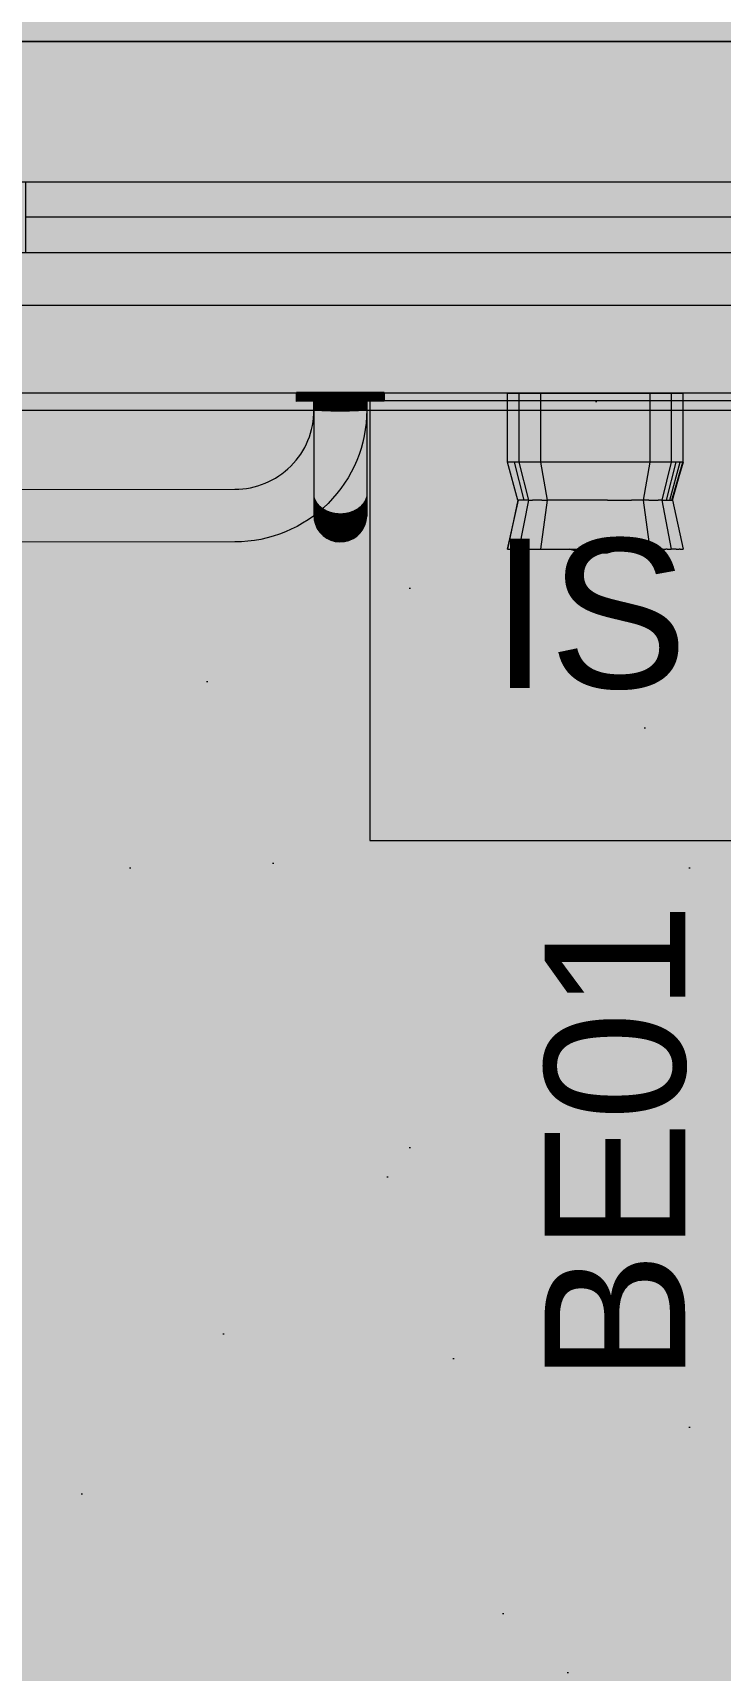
# Model space of a CAD drawing. Header units: metres. Extents: x -77.1 to 22, y -70.6 to -27.7.
# Drawn here: x -55.899 to -55.508, y -33.526 to -32.595 of the extents above; entities that cross this region are included whole.
import ezdxf
from ezdxf.enums import TextEntityAlignment as Align

# ---------------------------------------------------------------- set-up
doc = ezdxf.new("R2010")
doc.units = ezdxf.units.M
doc.header["$MEASUREMENT"] = 0
doc.linetypes.add('Dashed', pattern=[0.07, 0.045, -0.025])
for name, color, linetype in [('COTAS EXECUTIVO.EXEC', 7, 'Continuous'), ('GASES', 7, 'Continuous'), ('Janelas Archicad', 7, 'Continuous'), ('NOTAS BANCADAS', 7, 'Continuous'), ('PAREDE CONSTRUIR', 7, 'Continuous')]:
    doc.layers.add(name, color=color, linetype=linetype)
for name, color, linetype, lineweight, true_color in [('COTAS EXECUTIVO.EXEC_Caneta_No__25', 7, 'Continuous', 13, 0x982312), ('GASES_Caneta_No__85', 7, 'Continuous', 13, 0x2baa00), ('Janelas Archicad_Caneta_No__9', 7, 'Continuous', 5, 0x020202), ('LAJES.EST_Caneta_No__18', 7, 'Continuous', 0, 0xdfdfdf), ('LAJES.EST_Caneta_No__254', 7, 'Continuous', 0, 0xd1c9ad), ('LOUCAS-METAIS.ARQ_Caneta_No__18', 7, 'Continuous', 0, 0xdfdfdf), ('ZONA_Caneta_No__56', 7, 'Continuous', 0, 0xffe495)]:
    doc.layers.add(name, color=color, linetype=linetype, lineweight=lineweight, true_color=true_color)
for name, color, linetype, lineweight in [('Janelas Archicad_Caneta_No__10', 7, 'Continuous', 5), ('Janelas Archicad_Caneta_No__241', 7, 'Continuous', 13), ('LAJES.EST_Caneta_No__241', 7, 'Continuous', 13), ('LAJES.EST_Caneta_No__96', 252, 'Continuous', 0), ('LOUCAS-METAIS.ARQ_Caneta_No__96', 252, 'Continuous', 0), ('NOTAS BANCADAS_Caneta_No__99', 7, 'Continuous', 20)]:
    doc.layers.add(name, color=color, linetype=linetype, lineweight=lineweight)
doc.styles.add('ESTILO_GERADO_1', font='arial.ttf')
doc.dimstyles.new('ESTILO_GERADO__1', dxfattribs={"dimtxt": 0.1, "dimasz": 0.0475, "dimexe": 0.18, "dimexo": 0.1, "dimgap": 0, "dimtad": 1, "dimtih": 1, "dimtoh": 1, "dimzin": 0, "dimdsep": 46, "dimtxsty": 'ESTILO_GERADO_1', "dimblk": 'ARROWHEAD_11', "dimblk1": 'ARROWHEAD_11', "dimblk2": 'ARROWHEAD_11', "dimcen": 0.09, "dimclrd": 256, "dimclre": 256, "dimclrt": 256, "dimadec": 0, "dimazin": 0, "dimtfac": 1, "dimtdec": 4, "dimtmove": 0, "dimatfit": 3, "dimfxl": 0, "dimtolj": 1, "dimtzin": 0, "dimarcsym": 0})
doc.dimstyles.new('ESTILO_GERADO__14', dxfattribs={"dimtxt": 0.1, "dimasz": 0.0475, "dimexe": 0.18, "dimexo": 0.1, "dimgap": 0, "dimtad": 1, "dimtih": 1, "dimtoh": 1, "dimzin": 0, "dimdsep": 46, "dimtxsty": 'ESTILO_GERADO_1', "dimblk": 'ARROWHEAD_11', "dimblk1": 'ARROWHEAD_11', "dimblk2": 'ARROWHEAD_11', "dimcen": 0.09, "dimclrd": 256, "dimclre": 256, "dimclrt": 256, "dimadec": 0, "dimazin": 0, "dimtfac": 1, "dimtdec": 4, "dimtmove": 2, "dimatfit": 3, "dimfxl": 0, "dimtolj": 1, "dimtzin": 0, "dimarcsym": 0})
pattern_1 = [(45, (0, 0.5), (-0.159099, 0.159099), [0, -0.15, 0, -0.225]), (110, (0.5, 0.5), (0.21143084, 0.07695453), [0, -0.11, 0, -0.19])]

# ---------------------------------------------------------------- blocks, each defined once
blk = doc.blocks.new('Grab Bar 26')
at = {"layer": 'LOUCAS-METAIS.ARQ_Caneta_No__18', "linetype": 'Continuous', "lineweight": 0, "true_color": 0xdfdfdf}
for points in [[(-0.425, 0), (-0.425, -0.005), (-0.375, -0.005), (-0.375, 0)], [(0.375, 0), (0.375, -0.005), (0.425, -0.005), (0.425, 0)], [(-0.415, -0.005), (-0.415, -0.01, 0.414214), (-0.34, -0.085), (0.34, -0.085, 0.414214), (0.415, -0.01), (0.415, -0.005), (0.385, -0.005), (0.385, -0.01, -0.414214), (0.34, -0.055), (-0.34, -0.055, -0.414214), (-0.385, -0.01), (-0.385, -0.005)]]:
    blk.add_hatch(color=254, dxfattribs=at).paths.add_polyline_path(points)
at = {"layer": 'LOUCAS-METAIS.ARQ_Caneta_No__96', "color": 252, "linetype": 'Continuous', "lineweight": 0, "flags": 128}
for points in [[(-0.425, 0), (-0.425, -0.005), (-0.375, -0.005), (-0.375, 0)], [(0.375, 0), (0.375, -0.005), (0.425, -0.005), (0.425, 0)]]:
    blk.add_lwpolyline(points, close=True, dxfattribs=at)
blk.add_lwpolyline([(-0.415, -0.005), (-0.415, -0.01, 0.414214), (-0.34, -0.085), (0.34, -0.085, 0.414214), (0.415, -0.01), (0.415, -0.005), (0.385, -0.005), (0.385, -0.01, -0.414214), (0.34, -0.055), (-0.34, -0.055, -0.414214), (-0.385, -0.01), (-0.385, -0.005)], format="xyb", close=True, dxfattribs=at)
blk = doc.blocks.new('Fire-Products_Bosch_Sounders(4)')
at = {"layer": 'LOUCAS-METAIS.ARQ_Caneta_No__96', "color": 252, "linetype": 'Continuous', "lineweight": 0}
for p, q in [((-0.00803, 0), (-0.01592, 0)), ((-0.00646, 0), (-0.00803, 0)), ((-0.00004, 0), (-0.00646, 0)), ((0.00637, 0), (-0.00004, 0)), ((0.00795, 0), (0.00637, 0)), ((0.01584, 0), (0.00795, 0)), ((0.019, 0), (0.01584, 0)), ((0.0235, 0), (0.019, 0)), ((0.03102, 0), (0.0235, 0)), ((0.03102, -0.0393), (0.03102, 0)), ((0.03473, 0), (0.03102, 0)), ((0.03596, 0), (0.03473, 0)), ((0.03802, 0), (0.03596, 0)), ((0.04009, 0), (0.03802, 0)), ((0.04086, 0), (0.04009, 0)), ((0.04319, 0), (0.04086, 0)), ((0.04319, -0.0393), (0.04319, 0)), ((0.04599, 0), (0.04319, 0)), ((0.04768, 0), (0.04599, 0)), ((0.04825, 0), (0.04768, 0)), ((0.04967, 0), (0.04825, 0)), ((0.04996, 0), (0.04967, 0)), ((0.04996, -0.0393), (0.04996, 0)), ((-0.05004, -0.0393), (-0.05004, 0)), ((-0.04976, 0), (-0.05004, 0)), ((-0.04833, 0), (-0.04976, 0)), ((-0.04776, 0), (-0.04833, 0)), ((-0.04608, 0), (-0.04776, 0)), ((-0.04327, 0), (-0.04608, 0)), ((-0.04094, 0), (-0.04327, 0)), ((-0.04327, 0), (-0.04327, -0.0393)), ((-0.04017, 0), (-0.04094, 0)), ((-0.03811, 0), (-0.04017, 0)), ((-0.03604, 0), (-0.03811, 0)), ((-0.03481, 0), (-0.03604, 0)), ((-0.0311, 0), (-0.03481, 0)), ((-0.02359, 0), (-0.0311, 0)), ((-0.0311, 0), (-0.0311, -0.0393)), ((-0.01908, 0), (-0.02359, 0)), ((-0.01592, 0), (-0.01908, 0)), ((-0.05004, -0.0393), (-0.04363, -0.06098)), ((-0.04402, -0.06098), (-0.05004, -0.0393)), ((-0.05004, -0.0393), (-0.04833, -0.0393)), ((-0.04363, -0.06098), (-0.04976, -0.0393)), ((-0.04833, -0.0393), (-0.04776, -0.0393)), ((-0.04247, -0.06098), (-0.04833, -0.0393)), ((-0.04776, -0.0393), (-0.04327, -0.0393)), ((-0.04049, -0.06098), (-0.04608, -0.0393)), ((-0.04327, -0.0393), (-0.03785, -0.06098)), ((-0.04327, -0.0393), (-0.04017, -0.0393)), ((-0.04017, -0.0393), (-0.03604, -0.0393)), ((-0.03604, -0.0393), (-0.03481, -0.0393)), ((-0.03481, -0.0393), (-0.0311, -0.0393)), ((-0.0311, -0.0393), (-0.0272, -0.06098)), ((-0.0311, -0.0393), (-0.02359, -0.0393)), ((-0.02359, -0.0393), (-0.01908, -0.0393)), ((-0.01908, -0.0393), (-0.01592, -0.0393)), ((-0.01592, -0.0393), (-0.00803, -0.0393)), ((-0.00803, -0.0393), (-0.00646, -0.0393)), ((-0.00646, -0.0393), (-0.00004, -0.0393)), ((-0.00004, -0.0393), (0.00637, -0.0393)), ((0.00637, -0.0393), (0.00795, -0.0393)), ((0.00795, -0.0393), (0.01584, -0.0393)), ((0.01584, -0.0393), (0.019, -0.0393)), ((0.019, -0.0393), (0.0235, -0.0393)), ((0.0235, -0.0393), (0.03102, -0.0393)), ((0.02715, -0.06099), (0.03102, -0.0393)), ((0.03102, -0.0393), (0.03473, -0.0393)), ((0.03473, -0.0393), (0.03596, -0.0393)), ((0.03596, -0.0393), (0.03802, -0.0393)), ((0.0378, -0.06099), (0.04319, -0.0393)), ((0.03802, -0.0393), (0.04009, -0.0393)), ((0.04009, -0.0393), (0.04319, -0.0393)), ((0.04044, -0.06099), (0.04599, -0.0393)), ((0.04319, -0.0393), (0.04599, -0.0393)), ((0.04397, -0.06099), (0.04996, -0.0393)), ((0.04599, -0.0393), (0.04768, -0.0393)), ((0.04768, -0.0393), (0.04825, -0.0393)), ((0.04825, -0.0393), (0.04996, -0.0393)), ((-0.04402, -0.06098), (-0.05004, -0.08884)), ((-0.04402, -0.06098), (-0.04363, -0.06098)), ((-0.04247, -0.06098), (-0.04363, -0.06098)), ((-0.03785, -0.06098), (-0.04327, -0.08884)), ((-0.04049, -0.06098), (-0.04247, -0.06098)), ((-0.03785, -0.06098), (-0.04049, -0.06098)), ((-0.03785, -0.06098), (-0.03581, -0.06098)), ((-0.03514, -0.06098), (-0.03581, -0.06098)), ((-0.03333, -0.06098), (-0.03514, -0.06098)), ((-0.03153, -0.06098), (-0.03333, -0.06098)), ((-0.03044, -0.06098), (-0.03153, -0.06098)), ((-0.0272, -0.06098), (-0.0311, -0.08884)), ((-0.03044, -0.06098), (-0.0272, -0.06098)), ((-0.03044, -0.06098), (-0.03044, -0.06098)), ((-0.0272, -0.06098), (-0.02069, -0.06098)), ((-0.01397, -0.06098), (-0.02069, -0.06098)), ((-0.00703, -0.06098), (-0.01397, -0.06098)), ((-0.01397, -0.06098), (-0.01397, -0.06098)), ((-0.00703, -0.06098), (-0.00003, -0.06098)), ((-0.00703, -0.06098), (-0.00703, -0.06098)), ((-0.00003, -0.06098), (0.00698, -0.06098)), ((0.00698, -0.06098), (0.01391, -0.06098)), ((0.01391, -0.06098), (0.02064, -0.06099)), ((0.02064, -0.06099), (0.02715, -0.06099)), ((0.03101, -0.08884), (0.02715, -0.06099)), ((0.03039, -0.06099), (0.02715, -0.06099)), ((0.03039, -0.06099), (0.03147, -0.06099)), ((0.03039, -0.06099), (0.03039, -0.06099)), ((0.03147, -0.06099), (0.03328, -0.06099)), ((0.03328, -0.06099), (0.03508, -0.06099)), ((0.03508, -0.06099), (0.03576, -0.06099)), ((0.0378, -0.06099), (0.03576, -0.06099)), ((0.04319, -0.08884), (0.0378, -0.06099)), ((0.0378, -0.06099), (0.04044, -0.06099)), ((0.04044, -0.06099), (0.04242, -0.06099)), ((0.04242, -0.06099), (0.04358, -0.06099)), ((0.04996, -0.08884), (0.04358, -0.06099)), ((0.04358, -0.06099), (0.04397, -0.06099)), ((0.04397, -0.06099), (0.04996, -0.08884)), ((-0.04833, -0.08884), (-0.05004, -0.08884)), ((-0.04833, -0.08884), (-0.04776, -0.08884)), ((-0.04608, -0.08884), (-0.04776, -0.08884)), ((-0.04608, -0.08884), (-0.04327, -0.08884)), ((-0.04094, -0.08884), (-0.04327, -0.08884)), ((-0.04094, -0.08884), (-0.04017, -0.08884)), ((-0.03604, -0.08884), (-0.04017, -0.08884)), ((-0.0311, -0.08884), (-0.03604, -0.08884)), ((-0.01908, -0.08884), (-0.0311, -0.08884)), ((-0.00646, -0.08884), (-0.01908, -0.08884)), ((-0.014, -0.08908), (-0.01449, -0.08884)), ((-0.014, -0.08908), (-0.01218, -0.08958)), ((-0.01218, -0.08958), (-0.00671, -0.09107)), ((-0.00671, -0.09107), (-0.00604, -0.09107)), ((0.00637, -0.08884), (-0.00646, -0.08884)), ((-0.00604, -0.09107), (-0.00581, -0.09107)), ((-0.00581, -0.09107), (-0.00458, -0.09107)), ((-0.00458, -0.09107), (-0.00336, -0.09107)), ((-0.00336, -0.09107), (-0.00252, -0.09107)), ((-0.00252, -0.09107), (0, -0.09107)), ((0, -0.09107), (0.00252, -0.09107)), ((0.00252, -0.09107), (0.00336, -0.09107)), ((0.00336, -0.09107), (0.00458, -0.09107)), ((0.00581, -0.09107), (0.00458, -0.09107)), ((0.00581, -0.09107), (0.00604, -0.09107)), ((0.00671, -0.09107), (0.00604, -0.09107)), ((0.019, -0.08884), (0.00637, -0.08884)), ((0.00671, -0.09107), (0.01218, -0.08958)), ((0.01218, -0.08958), (0.014, -0.08908)), ((0.014, -0.08908), (0.01449, -0.08884)), ((0.03101, -0.08884), (0.019, -0.08884)), ((0.03596, -0.08884), (0.03101, -0.08884)), ((0.04009, -0.08884), (0.03596, -0.08884)), ((0.04009, -0.08884), (0.04086, -0.08884)), ((0.04319, -0.08884), (0.04086, -0.08884)), ((0.04319, -0.08884), (0.04599, -0.08884)), ((0.04768, -0.08884), (0.04599, -0.08884)), ((0.04768, -0.08884), (0.04825, -0.08884)), ((0.04996, -0.08884), (0.04825, -0.08884))]:
    blk.add_line(p, q, dxfattribs=at)
blk = doc.blocks.new('Horizontal Multi-Sash Window 26_2')
at = {"layer": 'Janelas Archicad', "linetype": 'Continuous', "lineweight": 0, "true_color": 0xffffff}
for points in [[(-0.37, 0.01), (-0.37, -0.03), (-0.33, -0.03), (-0.33, 0.01)], [(0.33, 0.01), (-0.33, 0.01), (-0.33, -0.03), (-0.36, -0.03), (-0.36, -0.06), (0.36, -0.06), (0.36, -0.03), (0.33, -0.03)], [(0.33, -0.03), (0.33, 0.01), (-0.33, 0.01), (-0.33, -0.03)], [(0.37, -0.03), (0.37, 0.01), (0.33, 0.01), (0.33, -0.03)], [(-0.4, 0), (-0.4, -0.06), (-0.36, -0.06), (-0.36, -0.03), (-0.37, -0.03), (-0.37, 0)], [(0.4, -0.06), (0.4, 0), (0.37, 0), (0.37, -0.03), (0.36, -0.03), (0.36, -0.06)], [(-0.4, -0.06), (-0.4, -0.11), (-0.39, -0.12), (0.39, -0.12), (0.4, -0.11), (0.4, -0.06)]]:
    blk.add_hatch(color=7, dxfattribs=at).paths.add_polyline_path(points)
at = {"layer": 'Janelas Archicad_Caneta_No__10', "color": 7, "linetype": 'Continuous', "lineweight": 5}
for p, q in [((-0.4, -0.11), (-0.4, -0.06)), ((-0.4, -0.06), (-0.39, -0.06)), ((-0.39, -0.06), (-0.39, -0.11)), ((0.39, -0.11), (0.39, -0.06)), ((0.39, -0.06), (0.4, -0.06)), ((0.4, -0.06), (0.4, -0.11)), ((-0.44, -0.12), (-0.44, -0.11)), ((-0.44, -0.11), (-0.39, -0.11)), ((-0.39, -0.11), (-0.4, -0.11)), ((-0.39, -0.11), (-0.39, -0.12)), ((0.4, -0.11), (0.39, -0.11)), ((0.39, -0.11), (0.44, -0.11)), ((0.39, -0.12), (0.39, -0.11)), ((0.44, -0.11), (0.44, -0.12)), ((-0.39, -0.12), (-0.44, -0.12)), ((0.44, -0.12), (0.39, -0.12))]:
    blk.add_line(p, q, dxfattribs=at)
at = {"layer": 'Janelas Archicad_Caneta_No__241', "color": 7, "linetype": 'Continuous', "lineweight": 13}
for p, q in [((-0.4, 0.09), (-0.37, 0.09)), ((-0.37, 0), (-0.37, 0.09)), ((0.4, 0.09), (0.37, 0.09)), ((0.37, 0), (0.37, 0.09)), ((-0.4, 0), (-0.4, -0.06)), ((0.4, 0), (0.4, -0.06)), ((-0.4, -0.06), (-0.4, -0.08)), ((0.4, -0.06), (0.4, -0.08)), ((-0.4, -0.08), (-0.4, -0.11)), ((0.4, -0.08), (0.4, -0.11)), ((-0.44, -0.11), (-0.4, -0.11)), ((0.4, -0.11), (0.44, -0.11))]:
    blk.add_line(p, q, dxfattribs=at)
at = {"layer": 'Janelas Archicad_Caneta_No__9', "color": 18, "linetype": 'Continuous', "lineweight": 5, "true_color": 0x020202}
for p, q in [((-0.37, 0.09), (0.37, 0.09)), ((-0.37, 0.01), (-0.33, 0.01)), ((-0.37, -0.03), (-0.37, 0.01)), ((-0.33, 0.01), (0.33, 0.01)), ((-0.33, 0.01), (-0.33, -0.03)), ((-0.33, 0.01), (0.33, 0.01)), ((0.33, -0.03), (0.33, 0.01)), ((0.33, 0.01), (0.37, 0.01)), ((0.37, 0.01), (0.37, -0.03)), ((-0.4, 0), (-0.37, 0)), ((-0.37, 0), (-0.37, -0.03)), ((0.37, -0.03), (0.37, 0)), ((0.37, 0), (0.4, 0)), ((-0.33, -0.01), (0.33, -0.01)), ((-0.37, -0.03), (-0.36, -0.03)), ((-0.33, -0.03), (-0.37, -0.03)), ((-0.36, -0.03), (-0.36, -0.06)), ((0.33, -0.03), (-0.33, -0.03)), ((0.37, -0.03), (0.33, -0.03)), ((0.36, -0.06), (0.36, -0.03)), ((0.36, -0.03), (0.37, -0.03)), ((-0.36, -0.06), (-0.4, -0.06)), ((0.36, -0.06), (-0.36, -0.06)), ((0.4, -0.06), (0.36, -0.06)), ((-0.39, -0.12), (0.39, -0.12))]:
    blk.add_line(p, q, dxfattribs=at)
at = {"layer": 'Janelas Archicad_Caneta_No__9', "color": 18, "linetype": 'Dashed', "lineweight": 5, "true_color": 0x020202}
blk.add_line((-0.4, -0.11), (0.4, -0.11), dxfattribs=at)
blk = doc.blocks.new('Rótulo_12_7', base_point=(-55.63112, -33.25257))
at = {"layer": 'NOTAS BANCADAS_Caneta_No__99', "color": 7, "lineweight": 20, "insert": (-55.60783, -33.11337), "char_height": 0.08, "attachment_point": 2, "rotation": 90, "style": 'ESTILO_GERADO_1'}
blk.add_mtext('\\A1;{\\pqc;\\pt0,99;\\fArial|b0|i0|c0|p0;\\W1.000000;BE01\\fArial|b0|i0|c0|p0;\\W1.000000;\\A1{\\H.66x;\\S^  ;}\\fArial|b0|i0|c0|p0;\\W1.000000;\\fArial|b0|i0|c0|p0;\\W1.000000;\\A1{\\H.66x;\\S^  ;}\\fArial|b0|i0|c0|p0;\\W1.000000;\\fArial|b0|i0|c0|p0;\\W1.000000;\\fArial|b0|i0|c0|p0;\\W1.000000;\\fArial|b0|i0|c0|p0;\\W1.000000;\\fArial|b0|i0|c0|p0;\\W1.000000;\\fArial|b0|i0|c0|p0;\\W1.000000;\\fArial|b0|i0|c0|p0;\\W1.000000;\\A1{\\H.66x;\\S^  ;}\\fArial|b0|i0|c0|p0;\\W1.000000;\\fArial|b0|i0|c0|p0;\\W1.000000;\\A1{\\H.66x;\\S^  ;}\\fArial|b0|i0|c0|p0;\\W1.000000;\\fArial|b0|i0|c0|p0;\\W1.000000;\\fArial|b0|i0|c0|p0;\\W1.000000;\\fArial|b0|i0|c0|p0;\\W1.000000;\\fArial|b0|i0|c0|p0;\\W1.000000;\\fArial|b0|i0|c0|p0;\\W1.000000;\\fArial|b0|i0|c0|p0;\\W1.000000;\\A1{\\H.66x;\\S^  ;}\\fArial|b0|i0|c0|p0;\\W1.000000;\\fArial|b0|i0|c0|p0;\\W1.000000;\\A1{\\H.66x;\\S^  ;}\\fArial|b0|i0|c0|p0;\\W1.000000;\\fArial|b0|i0|c0|p0;\\W1.000000;\\fArial|b0|i0|c0|p0;\\W1.000000;\\fArial|b0|i0|c0|p0;\\W1.000000;\\fArial|b0|i0|c0|p0;\\W1.000000;\\fArial|b0|i0|c0|p0;\\W1.000000;\\fArial|b0|i0|c0|p0;\\W1.000000;\\A1{\\H.66x;\\S^  ;}\\fArial|b0|i0|c0|p0;\\W1.000000;\\fArial|b0|i0|c0|p0;\\W1.000000;\\A1{\\H.66x;\\S^  ;}\\fArial|b0|i0|c0|p0;\\W1.000000;\\fArial|b0|i0|c0|p0;\\W1.000000;\\fArial|b0|i0|c0|p0;\\W1.000000;\\fArial|b0|i0|c0|p0;\\W1.000000;\\fArial|b0|i0|c0|p0;\\W1.000000;\\fArial|b0|i0|c0|p0;\\W1.000000;\\fArial|b0|i0|c0|p0;\\W1.000000;\\A1{\\H.66x;\\S^  ;}\\fArial|b0|i0|c0|p0;\\W1.000000;\\fArial|b0|i0|c0|p0;\\W1.000000;\\A1{\\H.66x;\\S^  ;}\\fArial|b0|i0|c0|p0;\\W1.000000;\\fArial|b0|i0|c0|p0;\\W1.000000;\\fArial|b0|i0|c0|p0;\\W1.000000;\\fArial|b0|i0|c0|p0;\\W1.000000;\\fArial|b0|i0|c0|p0;\\W1.000000;\\fArial|b0|i0|c0|p0;\\W1.000000;\\fArial|b0|i0|c0|p0;\\W1.000000;\\A1{\\H.66x;\\S^  ;}\\fArial|b0|i0|c0|p0;\\W1.000000;}', dxfattribs=at)
blk = doc.blocks.new('Especificador(3)_5')
at = {"layer": 'GASES_Caneta_No__85', "color": 84, "linetype": 'Continuous', "lineweight": 13, "true_color": 0x2baa00}
for p, q in [((0.25, 0.25), (0, 0.25)), ((0, 0.25), (0, 0)), ((0.25, 0), (0.25, 0.25)), ((0, 0), (0.25, 0))]:
    blk.add_line(p, q, dxfattribs=at)
at = {"layer": 'GASES_Caneta_No__85', "color": 84, "lineweight": 13, "true_color": 0x2baa00, "style": 'ESTILO_GERADO_1'}
blk.add_attdef('Piso', text='', height=0.085, dxfattribs=at).set_placement((0.125, 0.12915), align=Align.MIDDLE_CENTER)
blk = doc.blocks.new('Grab Bar 26_3')
at = {"layer": 'LOUCAS-METAIS.ARQ_Caneta_No__18', "linetype": 'Continuous', "lineweight": 0, "true_color": 0xdfdfdf}
for points in [[(-0.017, 0), (-0.017, -0.005), (-0.01085, -0.005), (-0.01085, 0)], [(-0.01085, -0.005), (-0.00373, -0.005), (-0.00373, 0), (-0.01085, 0)], [(-0.00373, 0), (-0.00373, -0.005), (0.00373, -0.005), (0.00373, 0)], [(0.00373, -0.005), (0.01085, -0.005), (0.01085, 0), (0.00373, 0)], [(0.01085, 0), (0.01085, -0.005), (0.017, -0.005), (0.017, 0)], [(0.017, -0.005), (0.02165, -0.005), (0.02165, 0), (0.017, 0)], [(0.02165, -0.005), (0.02437, -0.005), (0.02437, 0), (0.02165, 0)], [(0.02437, 0), (0.02437, -0.005), (0.02493, -0.005), (0.02493, 0)], [(-0.02493, 0), (-0.02493, -0.005), (-0.02437, -0.005), (-0.02437, 0)], [(-0.02437, -0.005), (-0.02165, -0.005), (-0.02165, 0), (-0.02437, 0)], [(-0.02165, -0.005), (-0.017, -0.005), (-0.017, 0), (-0.02165, 0)], [(-0.015, -0.01001), (-0.01472, -0.01016), (-0.01472, -0.005), (-0.015, -0.005)], [(-0.01472, -0.005), (-0.01472, -0.01016), (-0.014, -0.0103), (-0.014, -0.005)], [(-0.014, -0.0103), (-0.01286, -0.01043), (-0.01286, -0.005), (-0.014, -0.005)], [(-0.01286, -0.005), (-0.01286, -0.01043), (-0.01132, -0.01055), (-0.01132, -0.005)], [(-0.01132, -0.005), (-0.01132, -0.01055), (-0.00944, -0.01065), (-0.00944, -0.005)], [(-0.00944, -0.01065), (-0.00727, -0.01074), (-0.00727, -0.005), (-0.00944, -0.005)], [(-0.00727, -0.005), (-0.00727, -0.01074), (-0.00488, -0.0108), (-0.00488, -0.005)], [(-0.00488, -0.005), (-0.00488, -0.0108), (-0.00235, -0.01083), (-0.00235, -0.005)], [(-0.00235, -0.005), (-0.00235, -0.01083), (0.00026, -0.01084), (0.00026, -0.005)], [(0.00026, -0.005), (0.00026, -0.01084), (0.00286, -0.01083), (0.00286, -0.005)], [(0.00286, -0.01083), (0.00538, -0.01079), (0.00538, -0.005), (0.00286, -0.005)], [(0.00538, -0.005), (0.00538, -0.01079), (0.00773, -0.01072), (0.00773, -0.005)], [(0.00773, -0.005), (0.00773, -0.01072), (0.00984, -0.01064), (0.00984, -0.005)], [(0.00984, -0.005), (0.00984, -0.01064), (0.01166, -0.01053), (0.01166, -0.005)], [(0.01166, -0.005), (0.01166, -0.01053), (0.01312, -0.01041), (0.01312, -0.005)], [(0.01312, -0.005), (0.01312, -0.01041), (0.01418, -0.01027), (0.01418, -0.005)], [(0.01418, -0.005), (0.01418, -0.01027), (0.01482, -0.01013), (0.01482, -0.005)], [(0.015, -0.005), (0.01482, -0.005), (0.01482, -0.01013), (0.015, -0.00999)], [(-0.015, -0.01001), (-0.015, -0.02341), (-0.01472, -0.02399), (-0.01472, -0.01016)], [(-0.01472, -0.01016), (-0.01472, -0.02399), (-0.014, -0.02456), (-0.014, -0.0103)], [(-0.014, -0.02456), (-0.01286, -0.02508), (-0.01286, -0.01043), (-0.014, -0.0103)], [(-0.01132, -0.01055), (-0.01286, -0.01043), (-0.01286, -0.02508), (-0.01132, -0.02555)], [(-0.00944, -0.01065), (-0.01132, -0.01055), (-0.01132, -0.02555), (-0.00944, -0.02596)], [(-0.00944, -0.01065), (-0.00944, -0.02596), (-0.00727, -0.02629), (-0.00727, -0.01074)], [(-0.00488, -0.0108), (-0.00727, -0.01074), (-0.00727, -0.02629), (-0.00488, -0.02653)], [(-0.00235, -0.01083), (-0.00488, -0.0108), (-0.00488, -0.02653), (-0.00235, -0.02667)], [(0.00026, -0.01084), (-0.00235, -0.01083), (-0.00235, -0.02667), (0.00026, -0.02671)], [(0.00286, -0.01083), (0.00026, -0.01084), (0.00026, -0.02671), (0.00286, -0.02665)], [(0.00286, -0.02665), (0.00538, -0.02649), (0.00538, -0.01079), (0.00286, -0.01083)], [(0.00773, -0.01072), (0.00538, -0.01079), (0.00538, -0.02649), (0.00773, -0.02623)], [(0.00984, -0.01064), (0.00773, -0.01072), (0.00773, -0.02623), (0.00984, -0.02589)], [(0.00984, -0.01064), (0.00984, -0.02589), (0.01166, -0.02547), (0.01166, -0.01053)], [(0.01312, -0.01041), (0.01166, -0.01053), (0.01166, -0.02547), (0.01312, -0.02498)], [(0.01418, -0.01027), (0.01312, -0.01041), (0.01312, -0.02498), (0.01418, -0.02444)], [(0.01418, -0.01027), (0.01418, -0.02444), (0.01482, -0.02388), (0.01482, -0.01013)], [(0.01482, -0.01013), (0.01482, -0.02388), (0.015, -0.02329), (0.015, -0.00999)], [(-0.01472, -0.02399), (-0.015, -0.02341), (-0.015, -0.03615), (-0.01472, -0.03728)], [(-0.01472, -0.02399), (-0.01472, -0.03728), (-0.014, -0.03838), (-0.014, -0.02456)], [(-0.014, -0.02456), (-0.014, -0.03838), (-0.01286, -0.03941), (-0.01286, -0.02508)], [(-0.01286, -0.02508), (-0.01286, -0.03941), (-0.01132, -0.04033), (-0.01132, -0.02555)], [(-0.00944, -0.02596), (-0.01132, -0.02555), (-0.01132, -0.04033), (-0.00944, -0.04112)], [(-0.00944, -0.04112), (-0.00727, -0.04176), (-0.00727, -0.02629), (-0.00944, -0.02596)], [(-0.00488, -0.02653), (-0.00727, -0.02629), (-0.00727, -0.04176), (-0.00488, -0.04223)], [(-0.00235, -0.02667), (-0.00488, -0.02653), (-0.00488, -0.04223), (-0.00235, -0.0425)], [(0.00026, -0.02671), (-0.00235, -0.02667), (-0.00235, -0.0425), (0.00026, -0.04258)], [(0.00286, -0.02665), (0.00026, -0.02671), (0.00026, -0.04258), (0.00286, -0.04246)], [(0.00286, -0.04246), (0.00538, -0.04215), (0.00538, -0.02649), (0.00286, -0.02665)], [(0.00773, -0.02623), (0.00538, -0.02649), (0.00538, -0.04215), (0.00773, -0.04165)], [(0.00984, -0.02589), (0.00773, -0.02623), (0.00773, -0.04165), (0.00984, -0.04098)], [(0.00984, -0.02589), (0.00984, -0.04098), (0.01166, -0.04015), (0.01166, -0.02547)], [(0.01166, -0.02547), (0.01166, -0.04015), (0.01312, -0.03921), (0.01312, -0.02498)], [(0.01312, -0.02498), (0.01312, -0.03921), (0.01418, -0.03817), (0.01418, -0.02444)], [(0.01418, -0.02444), (0.01418, -0.03817), (0.01482, -0.03706), (0.01482, -0.02388)], [(0.015, -0.02329), (0.01482, -0.02388), (0.01482, -0.03706), (0.015, -0.03592)], [(-0.015, -0.04757), (-0.01472, -0.04921), (-0.01472, -0.03728), (-0.015, -0.03615)], [(0.01418, -0.05047), (0.01482, -0.04888), (0.01482, -0.03706), (0.01418, -0.03817)], [(0.01482, -0.03706), (0.01482, -0.04888), (0.015, -0.04725), (0.015, -0.03592)], [(-0.014, -0.03838), (-0.01472, -0.03728), (-0.01472, -0.04921), (-0.014, -0.05078)], [(-0.014, -0.05078), (-0.01286, -0.05226), (-0.01286, -0.03941), (-0.014, -0.03838)], [(-0.01286, -0.03941), (-0.01286, -0.05226), (-0.01132, -0.05358), (-0.01132, -0.04033)], [(-0.01132, -0.04033), (-0.01132, -0.05358), (-0.00944, -0.05472), (-0.00944, -0.04112)], [(-0.00944, -0.04112), (-0.00944, -0.05472), (-0.00727, -0.05564), (-0.00727, -0.04176)], [(-0.00727, -0.04176), (-0.00727, -0.05564), (-0.00488, -0.05631), (-0.00488, -0.04223)], [(-0.00488, -0.05631), (-0.00235, -0.05671), (-0.00235, -0.0425), (-0.00488, -0.04223)], [(-0.00235, -0.0425), (-0.00235, -0.05671), (0.00026, -0.05682), (0.00026, -0.04258)], [(0.00026, -0.04258), (0.00026, -0.05682), (0.00286, -0.05665), (0.00286, -0.04246)], [(0.00286, -0.04246), (0.00286, -0.05665), (0.00538, -0.0562), (0.00538, -0.04215)], [(0.00538, -0.04215), (0.00538, -0.0562), (0.00773, -0.05548), (0.00773, -0.04165)], [(0.00773, -0.04165), (0.00773, -0.05548), (0.00984, -0.05451), (0.00984, -0.04098)], [(0.00984, -0.04098), (0.00984, -0.05451), (0.01166, -0.05333), (0.01166, -0.04015)], [(0.01166, -0.04015), (0.01166, -0.05333), (0.01312, -0.05197), (0.01312, -0.03921)], [(0.01418, -0.03817), (0.01312, -0.03921), (0.01312, -0.05197), (0.01418, -0.05047)], [(-0.01472, -0.04921), (-0.015, -0.04757), (-0.015, -0.05712), (-0.01472, -0.05916)], [(-0.014, -0.05078), (-0.01472, -0.04921), (-0.01472, -0.05916), (-0.014, -0.06114)], [(-0.014, -0.05078), (-0.014, -0.06114), (-0.01286, -0.06299), (-0.01286, -0.05226)], [(-0.01286, -0.05226), (-0.01286, -0.06299), (-0.01132, -0.06465), (-0.01132, -0.05358)], [(-0.01132, -0.06465), (-0.00944, -0.06608), (-0.00944, -0.05472), (-0.01132, -0.05358)], [(-0.00944, -0.05472), (-0.00944, -0.06608), (-0.00727, -0.06723), (-0.00727, -0.05564)], [(-0.00727, -0.05564), (-0.00727, -0.06723), (-0.00488, -0.06807), (-0.00488, -0.05631)], [(0.00538, -0.0562), (0.00538, -0.06793), (0.00773, -0.06703), (0.00773, -0.05548)], [(0.00773, -0.05548), (0.00773, -0.06703), (0.00984, -0.06582), (0.00984, -0.05451)], [(0.00984, -0.06582), (0.01166, -0.06434), (0.01166, -0.05333), (0.00984, -0.05451)], [(0.01166, -0.05333), (0.01166, -0.06434), (0.01312, -0.06263), (0.01312, -0.05197)], [(0.01312, -0.06263), (0.01418, -0.06075), (0.01418, -0.05047), (0.01312, -0.05197)], [(0.01418, -0.05047), (0.01418, -0.06075), (0.01482, -0.05876), (0.01482, -0.04888)], [(0.015, -0.04725), (0.01482, -0.04888), (0.01482, -0.05876), (0.015, -0.0567)], [(-0.01472, -0.05916), (-0.015, -0.05712), (-0.015, -0.0643), (-0.01472, -0.06665)], [(-0.015, -0.06875), (-0.01472, -0.0713), (-0.01472, -0.06665), (-0.015, -0.0643)], [(-0.01472, -0.05916), (-0.01472, -0.06665), (-0.014, -0.06893), (-0.014, -0.06114)], [(-0.014, -0.06114), (-0.014, -0.06893), (-0.01286, -0.07106), (-0.01286, -0.06299)], [(-0.01286, -0.07106), (-0.01132, -0.07298), (-0.01132, -0.06465), (-0.01286, -0.06299)], [(-0.01132, -0.06465), (-0.01132, -0.07298), (-0.00944, -0.07463), (-0.00944, -0.06608)], [(-0.00488, -0.05631), (-0.00488, -0.06807), (-0.00235, -0.06857), (-0.00235, -0.05671)], [(-0.00235, -0.06857), (0.00026, -0.06871), (0.00026, -0.05682), (-0.00235, -0.05671)], [(0.00026, -0.06871), (0.00286, -0.06849), (0.00286, -0.05665), (0.00026, -0.05682)], [(0.00286, -0.05665), (0.00286, -0.06849), (0.00538, -0.06793), (0.00538, -0.0562)], [(0.00984, -0.06582), (0.00984, -0.07432), (0.01166, -0.07262), (0.01166, -0.06434)], [(0.01166, -0.07262), (0.01312, -0.07065), (0.01312, -0.06263), (0.01166, -0.06434)], [(0.01312, -0.06263), (0.01312, -0.07065), (0.01418, -0.06849), (0.01418, -0.06075)], [(0.01418, -0.06075), (0.01418, -0.06849), (0.01482, -0.06619), (0.01482, -0.05876)], [(0.015, -0.0567), (0.01482, -0.05876), (0.01482, -0.06619), (0.015, -0.06382)], [(0.01482, -0.06619), (0.01482, -0.0708), (0.015, -0.06824), (0.015, -0.06382)], [(-0.01472, -0.0713), (-0.015, -0.06875), (-0.015, -0.07026), (-0.01472, -0.07286)], [(-0.01472, -0.06665), (-0.01472, -0.0713), (-0.014, -0.07377), (-0.014, -0.06893)], [(-0.014, -0.07377), (-0.01472, -0.0713), (-0.01472, -0.07286), (-0.014, -0.07538)], [(-0.014, -0.06893), (-0.014, -0.07377), (-0.01286, -0.07608), (-0.01286, -0.07106)], [(-0.014, -0.07538), (-0.01286, -0.07773), (-0.01286, -0.07608), (-0.014, -0.07377)], [(-0.01286, -0.07106), (-0.01286, -0.07608), (-0.01132, -0.07815), (-0.01132, -0.07298)], [(-0.01132, -0.07298), (-0.01132, -0.07815), (-0.00944, -0.07993), (-0.00944, -0.07463)], [(-0.00944, -0.06608), (-0.00944, -0.07463), (-0.00727, -0.07595), (-0.00727, -0.06723)], [(-0.00727, -0.07595), (-0.00488, -0.07692), (-0.00488, -0.06807), (-0.00727, -0.06723)], [(-0.00488, -0.07692), (-0.00235, -0.07749), (-0.00235, -0.06857), (-0.00488, -0.06807)], [(-0.00235, -0.07749), (0.00026, -0.07766), (0.00026, -0.06871), (-0.00235, -0.06857)], [(0.00026, -0.06871), (0.00026, -0.07766), (0.00286, -0.07741), (0.00286, -0.06849)], [(0.00286, -0.06849), (0.00286, -0.07741), (0.00538, -0.07675), (0.00538, -0.06793)], [(0.00538, -0.06793), (0.00538, -0.07675), (0.00773, -0.07572), (0.00773, -0.06703)], [(0.00773, -0.07572), (0.00984, -0.07432), (0.00984, -0.06582), (0.00773, -0.06703)], [(0.00773, -0.08111), (0.00984, -0.0796), (0.00984, -0.07432), (0.00773, -0.07572)], [(0.00984, -0.07432), (0.00984, -0.0796), (0.01166, -0.07776), (0.01166, -0.07262)], [(0.01166, -0.07776), (0.01312, -0.07563), (0.01312, -0.07065), (0.01166, -0.07262)], [(0.01312, -0.07065), (0.01312, -0.07563), (0.01418, -0.07329), (0.01418, -0.06849)], [(0.01418, -0.07329), (0.01312, -0.07563), (0.01312, -0.07727), (0.01418, -0.07488)], [(0.01418, -0.06849), (0.01418, -0.07329), (0.01482, -0.0708), (0.01482, -0.06619)], [(0.01418, -0.07488), (0.01482, -0.07235), (0.01482, -0.0708), (0.01418, -0.07329)], [(0.015, -0.06824), (0.01482, -0.0708), (0.01482, -0.07235), (0.015, -0.06974)], [(-0.01132, -0.07815), (-0.01286, -0.07608), (-0.01286, -0.07773), (-0.01132, -0.07984)], [(-0.00944, -0.07993), (-0.01132, -0.07815), (-0.01132, -0.07984), (-0.00944, -0.08166)], [(-0.00944, -0.07463), (-0.00944, -0.07993), (-0.00727, -0.08137), (-0.00727, -0.07595)], [(-0.00944, -0.07993), (-0.00944, -0.08166), (-0.00727, -0.08312), (-0.00727, -0.08137)], [(-0.00727, -0.08137), (-0.00488, -0.08241), (-0.00488, -0.07692), (-0.00727, -0.07595)], [(-0.00488, -0.08241), (-0.00727, -0.08137), (-0.00727, -0.08312), (-0.00488, -0.08418)], [(-0.00488, -0.08241), (-0.00235, -0.08303), (-0.00235, -0.07749), (-0.00488, -0.07692)], [(-0.00235, -0.08303), (-0.00488, -0.08241), (-0.00488, -0.08418), (-0.00235, -0.08482)], [(-0.00235, -0.08303), (0.00026, -0.08321), (0.00026, -0.07766), (-0.00235, -0.07749)], [(0.00026, -0.08321), (-0.00235, -0.08303), (-0.00235, -0.08482), (0.00026, -0.085)], [(0.00026, -0.07766), (0.00026, -0.08321), (0.00286, -0.08294), (0.00286, -0.07741)], [(0.00286, -0.08294), (0.00026, -0.08321), (0.00026, -0.085), (0.00286, -0.08472)], [(0.00286, -0.07741), (0.00286, -0.08294), (0.00538, -0.08223), (0.00538, -0.07675)], [(0.00286, -0.08294), (0.00286, -0.08472), (0.00538, -0.084), (0.00538, -0.08223)], [(0.00538, -0.08223), (0.00773, -0.08111), (0.00773, -0.07572), (0.00538, -0.07675)], [(0.00773, -0.08111), (0.00538, -0.08223), (0.00538, -0.084), (0.00773, -0.08286)], [(0.00984, -0.0796), (0.00773, -0.08111), (0.00773, -0.08286), (0.00984, -0.08132)], [(0.00984, -0.08132), (0.01166, -0.07944), (0.01166, -0.07776), (0.00984, -0.0796)], [(0.01312, -0.07563), (0.01166, -0.07776), (0.01166, -0.07944), (0.01312, -0.07727)]]:
    blk.add_hatch(color=254, dxfattribs=at).paths.add_polyline_path(points)
at = {"layer": 'LOUCAS-METAIS.ARQ_Caneta_No__96', "color": 252, "linetype": 'Continuous', "lineweight": 0}
for p, q in [((-0.00373, 0), (0.00373, 0)), ((0.00373, 0), (0.01085, 0)), ((0.01085, 0), (0.017, 0)), ((0.017, 0), (0.02165, 0)), ((0.02165, 0), (0.02437, 0)), ((0.02437, 0), (0.02493, 0)), ((0.02493, -0.005), (0.02493, 0)), ((-0.02493, 0), (-0.02437, 0)), ((-0.02493, -0.005), (-0.02493, 0)), ((-0.02493, -0.005), (-0.02437, -0.005)), ((-0.02437, 0), (-0.02165, 0)), ((-0.02437, -0.005), (-0.02165, -0.005)), ((-0.02165, 0), (-0.017, 0)), ((-0.02165, -0.005), (-0.017, -0.005)), ((-0.017, 0), (-0.01085, 0)), ((-0.017, -0.005), (-0.01085, -0.005)), ((-0.015, -0.005), (-0.015, -0.01001)), ((-0.01085, 0), (-0.00373, 0)), ((-0.01085, -0.005), (-0.00373, -0.005)), ((-0.00373, -0.005), (0.00373, -0.005)), ((0.00373, -0.005), (0.01085, -0.005)), ((0.01085, -0.005), (0.017, -0.005)), ((0.015, -0.005), (0.015, -0.00999)), ((0.017, -0.005), (0.02165, -0.005)), ((0.02165, -0.005), (0.02437, -0.005)), ((0.02437, -0.005), (0.02493, -0.005)), ((-0.015, -0.01001), (-0.015, -0.02341)), ((0.015, -0.00999), (0.015, -0.02329)), ((-0.015, -0.02341), (-0.015, -0.03615)), ((0.015, -0.02329), (0.015, -0.03592)), ((-0.015, -0.03615), (-0.015, -0.04757)), ((0.015, -0.03592), (0.015, -0.04725)), ((-0.015, -0.04757), (-0.015, -0.05712)), ((0.015, -0.04725), (0.015, -0.0567)), ((-0.015, -0.05712), (-0.015, -0.0643)), ((-0.015, -0.0643), (-0.015, -0.06875)), ((0.015, -0.0567), (0.015, -0.06382)), ((0.015, -0.06382), (0.015, -0.06824)), ((-0.015, -0.06875), (-0.015, -0.07026)), ((-0.01472, -0.07286), (-0.015, -0.07026)), ((-0.014, -0.07538), (-0.01472, -0.07286)), ((0.01482, -0.07235), (0.01418, -0.07488)), ((0.015, -0.06974), (0.01482, -0.07235)), ((0.015, -0.06824), (0.015, -0.06974)), ((-0.01286, -0.07773), (-0.014, -0.07538)), ((-0.01132, -0.07984), (-0.01286, -0.07773)), ((-0.00944, -0.08166), (-0.01132, -0.07984)), ((-0.00727, -0.08312), (-0.00944, -0.08166)), ((-0.00488, -0.08418), (-0.00727, -0.08312)), ((0.00773, -0.08286), (0.00538, -0.084)), ((0.00984, -0.08132), (0.00773, -0.08286)), ((0.01166, -0.07944), (0.00984, -0.08132)), ((0.01312, -0.07727), (0.01166, -0.07944)), ((0.01418, -0.07488), (0.01312, -0.07727)), ((-0.00235, -0.08482), (-0.00488, -0.08418)), ((0.00026, -0.085), (-0.00235, -0.08482)), ((0.00286, -0.08472), (0.00026, -0.085)), ((0.00538, -0.084), (0.00286, -0.08472))]:
    blk.add_line(p, q, dxfattribs=at)
blk = doc.blocks.new('*D563')
at = {"layer": 'COTAS EXECUTIVO.EXEC_Caneta_No__25', "linetype": 'Continuous', "lineweight": 13, "true_color": 0x982312}
for points in [[(-66.52653, -31.17603), (-66.52558, -31.18081), (-66.52287, -31.18487), (-66.51882, -31.18758), (-66.51403, -31.18853), (-66.50925, -31.18758), (-66.5052, -31.18487), (-66.50249, -31.18081), (-66.50153, -31.17603), (-66.50249, -31.17124), (-66.5052, -31.16719), (-66.50925, -31.16448), (-66.51403, -31.16353), (-66.51882, -31.16448), (-66.52287, -31.16719), (-66.52558, -31.17124)], [(-44.02653, -31.17603), (-44.02558, -31.18081), (-44.02287, -31.18487), (-44.01882, -31.18758), (-44.01403, -31.18853), (-44.00925, -31.18758), (-44.0052, -31.18487), (-44.00249, -31.18081), (-44.00153, -31.17603), (-44.00249, -31.17124), (-44.0052, -31.16719), (-44.00925, -31.16448), (-44.01403, -31.16353), (-44.01882, -31.16448), (-44.02287, -31.16719), (-44.02558, -31.17124)]]:
    blk.add_hatch(color=24, dxfattribs=at).paths.add_polyline_path(points)
at = {"layer": 'COTAS EXECUTIVO.EXEC_Caneta_No__25', "color": 24, "linetype": 'Continuous', "lineweight": 13, "true_color": 0x982312}
for p, q in [((-66.51403, -31.16353), (-66.51403, -31.12915)), ((-44.01403, -31.16353), (-44.01403, -31.12915)), ((-66.53903, -31.17603), (-66.52653, -31.17603)), ((-66.50153, -31.17603), (-44.02653, -31.17603)), ((-44.00153, -31.17603), (-43.98903, -31.17603)), ((-66.51403, -31.27603), (-66.51403, -31.18853)), ((-44.01403, -31.27603), (-44.01403, -31.18853))]:
    blk.add_line(p, q, dxfattribs=at)
for centre in [(-66.51403, -31.17603), (-44.01403, -31.17603)]:
    blk.add_circle(centre, 0.0125, dxfattribs=at)
at = {"layer": 'COTAS EXECUTIVO.EXEC_Caneta_No__25', "color": 24, "lineweight": 13, "true_color": 0x982312, "insert": (-55.42231, -31.15603), "char_height": 0.1, "attachment_point": 7, "style": 'ESTILO_GERADO_1'}
blk.add_mtext('\\A1;{\\pql;\\fArial|b0|i0|c0|p0;\\W1.000000;22,50}', dxfattribs=at)
blk = doc.blocks.new('ARROWHEAD_11')
at = {"color": 0, "linetype": 'Continuous', "lineweight": 0}
blk.add_line((0, 0), (-1, 0), dxfattribs=at)
at = {"color": 0, "linetype": 'Continuous', "lineweight": 0, "const_width": 0.25, "flags": 128}
blk.add_lwpolyline([(-0.125, 0, 1), (0.125, 0, 1)], format="xyb", close=True, dxfattribs=at)
blk = doc.blocks.new('*D625')
at = {"layer": 'COTAS EXECUTIVO.EXEC_Caneta_No__25', "linetype": 'Continuous', "lineweight": 13, "true_color": 0x982312}
for points in [[(-55.98552, -32.30894), (-55.98457, -32.31372), (-55.98186, -32.31778), (-55.97781, -32.32049), (-55.97302, -32.32144), (-55.96824, -32.32049), (-55.96418, -32.31778), (-55.96147, -32.31372), (-55.96052, -32.30894), (-55.96147, -32.30416), (-55.96418, -32.3001), (-55.96824, -32.29739), (-55.97302, -32.29644), (-55.97781, -32.29739), (-55.98186, -32.3001), (-55.98457, -32.30416)], [(-55.18552, -32.30894), (-55.18457, -32.31372), (-55.18186, -32.31778), (-55.17781, -32.32049), (-55.17302, -32.32144), (-55.16824, -32.32049), (-55.16418, -32.31778), (-55.16147, -32.31372), (-55.16052, -32.30894), (-55.16147, -32.30416), (-55.16418, -32.3001), (-55.16824, -32.29739), (-55.17302, -32.29644), (-55.17781, -32.29739), (-55.18186, -32.3001), (-55.18457, -32.30416)]]:
    blk.add_hatch(color=24, dxfattribs=at).paths.add_polyline_path(points)
at = {"layer": 'COTAS EXECUTIVO.EXEC_Caneta_No__25', "color": 24, "linetype": 'Continuous', "lineweight": 13, "true_color": 0x982312}
for p, q in [((-55.97302, -32.29644), (-55.97302, -32.26206)), ((-55.17302, -32.29644), (-55.17302, -32.26206)), ((-55.96052, -32.30894), (-55.18552, -32.30894)), ((-55.97302, -32.40894), (-55.97302, -32.32144)), ((-55.17302, -32.40894), (-55.17302, -32.32144))]:
    blk.add_line(p, q, dxfattribs=at)
for centre in [(-55.97302, -32.30894), (-55.17302, -32.30894)]:
    blk.add_circle(centre, 0.0125, dxfattribs=at)
at = {"layer": 'COTAS EXECUTIVO.EXEC_Caneta_No__25', "color": 24, "lineweight": 13, "true_color": 0x982312, "insert": (-55.70648, -32.28894), "char_height": 0.1, "attachment_point": 7, "style": 'ESTILO_GERADO_1'}
blk.add_mtext('\\A1;{\\pql;\\fArial|b0|i0|c0|p0;\\W1.000000;0,80}', dxfattribs=at)
blk = doc.blocks.new('*D629')
at = {"layer": 'COTAS EXECUTIVO.EXEC_Caneta_No__25', "linetype": 'Continuous', "lineweight": 13, "true_color": 0x982312}
for points in [[(-56.58653, -32.02787), (-56.58558, -32.03266), (-56.58287, -32.03671), (-56.57882, -32.03942), (-56.57403, -32.04037), (-56.56925, -32.03942), (-56.5652, -32.03671), (-56.56249, -32.03266), (-56.56153, -32.02787), (-56.56249, -32.02309), (-56.5652, -32.01903), (-56.56925, -32.01632), (-56.57403, -32.01537), (-56.57882, -32.01632), (-56.58287, -32.01903), (-56.58558, -32.02309)], [(-54.48653, -32.02787), (-54.48558, -32.03266), (-54.48287, -32.03671), (-54.47882, -32.03942), (-54.47403, -32.04037), (-54.46925, -32.03942), (-54.4652, -32.03671), (-54.46249, -32.03266), (-54.46153, -32.02787), (-54.46249, -32.02309), (-54.4652, -32.01903), (-54.46925, -32.01632), (-54.47403, -32.01537), (-54.47882, -32.01632), (-54.48287, -32.01903), (-54.48558, -32.02309)]]:
    blk.add_hatch(color=24, dxfattribs=at).paths.add_polyline_path(points)
at = {"layer": 'COTAS EXECUTIVO.EXEC_Caneta_No__25', "color": 24, "linetype": 'Continuous', "lineweight": 13, "true_color": 0x982312}
for p, q in [((-56.57403, -32.01537), (-56.57403, -31.981)), ((-54.47403, -32.01537), (-54.47403, -31.981)), ((-56.56153, -32.02787), (-54.48653, -32.02787)), ((-56.57403, -32.12787), (-56.57403, -32.04037)), ((-54.47403, -32.12787), (-54.47403, -32.04037))]:
    blk.add_line(p, q, dxfattribs=at)
for centre in [(-56.57403, -32.02787), (-54.47403, -32.02787)]:
    blk.add_circle(centre, 0.0125, dxfattribs=at)
at = {"layer": 'COTAS EXECUTIVO.EXEC_Caneta_No__25', "color": 24, "lineweight": 13, "true_color": 0x982312, "char_height": 0.1, "attachment_point": 7, "style": 'ESTILO_GERADO_1'}
for s, insert in [('\\A1;{\\pql;\\fArial|b0|i0|c0|p0;\\W1.000000;2,10}', (-55.79095, -32.00787)), ('\\A1;{\\pql;\\fArial|b0|i0|c0|p0;\\W1.000000;0,10}', (-54.75345, -32.00787))]:
    blk.add_mtext(s, dxfattribs=dict(at, insert=insert))

msp = doc.modelspace()

# ---------------------------------------------------------------- hatches: boundary and pattern name
at = {"layer": 'LAJES.EST_Caneta_No__18', "linetype": 'Continuous', "lineweight": 0, "true_color": 0xdfdfdf}
h = msp.add_hatch(dxfattribs=at)
h.set_pattern_fill('Piso_Externo__0007', color=254, style=0, pattern_type=2)
h.set_pattern_definition([(45, (0, 0.6), (-0.1909188, 0.1909188), [0, -0.18, 0, -0.27]), (110, (0.6, 0.6), (0.253717, 0.09234544), [0, -0.132, 0, -0.228])])
h.paths.add_polyline_path([(-76.51398, -65.10157), (-73.81398, -65.10157, -0.414214), (-75.81398, -67.10157), (-66.81403, -67.10157, -0.414214), (-68.81403, -65.10157), (-68.81403, -62.30096), (-68.81403, -45.40018, -0.414214), (-66.51403, -43.10018), (-65.91401, -43.10018), (-65.91401, -42.30018), (-66.51403, -42.30018), (-66.51403, -38.20408), (-65.11401, -38.20408), (-65.11401, -36.70375), (-66.51403, -36.70375), (-66.51403, -32.59969), (-65.11401, -32.59969), (-56.71403, -32.59969), (-53.81403, -32.59969), (-44.01403, -32.59969), (-44.01403, -42.30018), (-53.81403, -42.30018), (-53.81403, -47.10018), (-44.01403, -47.10018), (-44.01403, -50.85157), (-45.6136, -50.85157), (-45.6136, -52.35057), (-44.01403, -52.35057), (-44.01403, -60.30057), (-48.91633, -60.30057), (-48.91633, -61.10057), (-44.36091, -61.10057), (-44.36091, -67.10157), (-44.01403, -67.10157), (-41.51403, -67.10157), (-41.51403, -28.10157), (-41.71403, -28.10157), (-41.71403, -60.30057), (-43.014, -60.30057), (-43.014, -30.00157), (-66.51403, -30.00157), (-66.51403, -28.10157), (-76.51398, -28.10157)])
h.paths.add_polyline_path([(-73.81398, -45.10157), (-76.31398, -45.10157), (-76.31398, -43.08918), (-75.79838, -43.09079, -0.414214), (-73.81393, -45.08759)], flags=0)
h.paths.add_polyline_path([(-73.81398, -45.58461, -0.009328), (-73.81398, -45.66043)], flags=0)
h.paths.add_polyline_path([(-52.81403, -46.30018), (-52.81403, -43.10018), (-44.01403, -43.10018), (-44.01403, -46.30018)], flags=0)
h.paths.add_polyline_path([(-67.71403, -34.09997), (-76.31398, -34.09997), (-76.31398, -32.59969), (-67.71403, -32.59969)], flags=0)
at = {"layer": 'LAJES.EST_Caneta_No__254', "linetype": 'Continuous', "lineweight": 0, "true_color": 0xd1c9ad}
h = msp.add_hatch(dxfattribs=at)
h.set_pattern_fill('Haie_OD_0007', color=9, style=0, pattern_type=2)
h.set_pattern_definition(pattern_1)
h.paths.add_polyline_path([(-65.11401, -47.10018), (-66.51403, -47.10018), (-66.51403, -60.30057), (-56.51403, -60.30057), (-44.01403, -60.30057), (-44.01403, -56.60057), (-50.5957, -56.60057), (-50.5957, -54.2479), (-52.61571, -54.2479), (-52.61571, -52.55057), (-50.5957, -52.55057), (-45.6136, -52.55057), (-45.6136, -50.85157), (-44.01403, -50.85157), (-44.01403, -47.10018), (-53.81403, -47.10018), (-53.81403, -42.30018), (-44.01403, -42.30018), (-44.01403, -37.10018), (-51.17403, -37.10018), (-51.17403, -32.59969), (-53.81403, -32.59969), (-56.71403, -32.59969), (-58.76371, -32.59969), (-58.76371, -34.90375), (-63.46397, -34.90375), (-63.46397, -36.50375), (-65.11403, -36.50375), (-65.11403, -38.40369), (-63.46397, -38.40369), (-63.46397, -42.10018), (-65.11401, -42.10018), (-65.11401, -42.30018)])
h.paths.add_polyline_path([(-60.55956, -42.10018), (-60.55956, -38.40369), (-58.86371, -38.40369), (-58.86371, -42.10018)], flags=0)
h.paths.add_polyline_path([(-59.06403, -48.70009), (-59.06403, -47.30018), (-56.71403, -47.30018), (-56.71403, -48.70009)], flags=0)
at = {"layer": 'LAJES.EST_Caneta_No__96', "linetype": 'Continuous', "lineweight": 0}
h = msp.add_hatch(dxfattribs=at)
h.set_pattern_fill('Haie_OD_0007', color=252, style=0, pattern_type=2)
h.set_pattern_definition(pattern_1)
h.paths.add_polyline_path([(-56.57403, -34.89969), (-54.47403, -34.89969), (-54.47403, -32.79969), (-56.57403, -32.79969)])
at = {"layer": 'PAREDE CONSTRUIR', "linetype": 'Continuous', "lineweight": 0, "true_color": 0xffffff}
msp.add_hatch(color=7, dxfattribs=at).paths.add_polyline_path([(-55.94302, -32.59969), (-55.94302, -32.68969), (-55.20302, -32.68969), (-55.20302, -32.59969)])

# ---------------------------------------------------------------- linework, layer by layer
at = {"layer": 'LAJES.EST_Caneta_No__241', "color": 7, "linetype": 'Continuous', "lineweight": 13, "flags": 128}
msp.add_lwpolyline([(-43.014, -30.00157), (-66.51403, -30.00157), (-66.51403, -28.10157), (-76.51398, -28.10157), (-76.51398, -65.10157), (-73.81398, -65.10157, -0.414214), (-75.81398, -67.10157), (-66.81403, -67.10157, -0.414214), (-68.81403, -65.10157), (-68.81403, -62.30096), (-68.81403, -45.40018, -0.414214), (-66.51403, -43.10018), (-65.91401, -43.10018), (-65.91401, -42.30018), (-66.51403, -42.30018), (-66.51403, -38.20408), (-65.11401, -38.20408), (-65.11401, -36.70375), (-66.51403, -36.70375), (-66.51403, -32.59969), (-65.11401, -32.59969), (-56.71403, -32.59969), (-53.81403, -32.59969)], format="xyb", dxfattribs=at)
msp.add_lwpolyline([(-53.81403, -32.59969), (-56.71403, -32.59969), (-58.76371, -32.59969), (-58.76371, -34.90375), (-63.46397, -34.90375), (-63.46397, -36.50375), (-65.11403, -36.50375), (-65.11403, -38.40369), (-63.46397, -38.40369), (-63.46397, -42.10018), (-65.11401, -42.10018), (-65.11401, -42.30018), (-65.11401, -47.10018), (-66.51403, -47.10018), (-66.51403, -60.30057), (-56.51403, -60.30057), (-44.01403, -60.30057)], dxfattribs=at)
msp.add_lwpolyline([(-56.57403, -34.89969), (-54.47403, -34.89969), (-54.47403, -32.79969), (-56.57403, -32.79969)], close=True, dxfattribs=at)
at = {"layer": 'ZONA_Caneta_No__56', "color": 41, "linetype": 'Continuous', "lineweight": 0, "true_color": 0xffe495, "flags": 128}
msp.add_lwpolyline([(-56.57403, -32.79969), (-56.57403, -34.89969), (-54.47403, -34.89969), (-54.47403, -32.79969)], close=True, dxfattribs=at)

# ---------------------------------------------------------------- block references
at = {"layer": 'GASES', "color": 7, "linetype": 'Continuous', "lineweight": 0}
msp.add_blockref('Especificador(3)_5', (-55.7073, -33.05416), dxfattribs=at).add_auto_attribs({'Piso': 'IS'})
at = {"layer": 'Janelas Archicad', "color": 18, "linetype": 'Continuous', "lineweight": 5, "true_color": 0x020202, "xscale": -1}
msp.add_blockref('Horizontal Multi-Sash Window 26_2', (-55.57302, -32.68969), dxfattribs=at)
at = {"layer": 'LOUCAS-METAIS.ARQ_Caneta_No__96', "color": 252, "linetype": 'Continuous', "lineweight": 0, "xscale": -1}
for name, p, rotation in [('Grab Bar 26', (-56.12403, -32.79954), 0.02156605002634164), ('Grab Bar 26_3', (-55.72403, -32.79939), 359.9998338668901), ('Fire-Products_Bosch_Sounders(4)', (-55.57901, -32.79969), 359.9987048592987)]:
    msp.add_blockref(name, p, dxfattribs=dict(at, rotation=rotation))
at = {"layer": 'NOTAS BANCADAS', "color": 251, "linetype": 'Continuous', "lineweight": 5, "true_color": 0x6b6b6b}
msp.add_blockref('Rótulo_12_7', (-55.63112, -33.25257), dxfattribs=at)

# ---------------------------------------------------------------- dimensions: what is measured, and where the dimension line sits
at = {"layer": 'COTAS EXECUTIVO.EXEC', "color": 24, "linetype": 'Continuous', "lineweight": 13, "true_color": 0x982312}
for base, p1, p2, dimstyle, picture, middle in [((-44.01403, -31.17603), (-66.51403, -32.59969), (-44.01403, -33.8003), 'ESTILO_GERADO__14', '*D563', (-55.2548, -31.10603)), ((-54.47403, -32.02787), (-56.57403, -35.75172), (-54.47403, -32.79969), 'ESTILO_GERADO__1', '*D629', (-55.6615, -31.95787)), ((-55.17302, -32.30894), (-55.97302, -32.79969), (-55.17302, -32.79969), 'ESTILO_GERADO__1', '*D625', (-55.57702, -32.23894))]:
    dim = msp.add_linear_dim(base=base, p1=p1, p2=p2, dimstyle=dimstyle, dxfattribs=at)
    dim.commit()
    dim.dimension.update_dxf_attribs({"geometry": picture, "text_midpoint": middle, "dimtype": 160})

doc.saveas('drawing.dxf')
